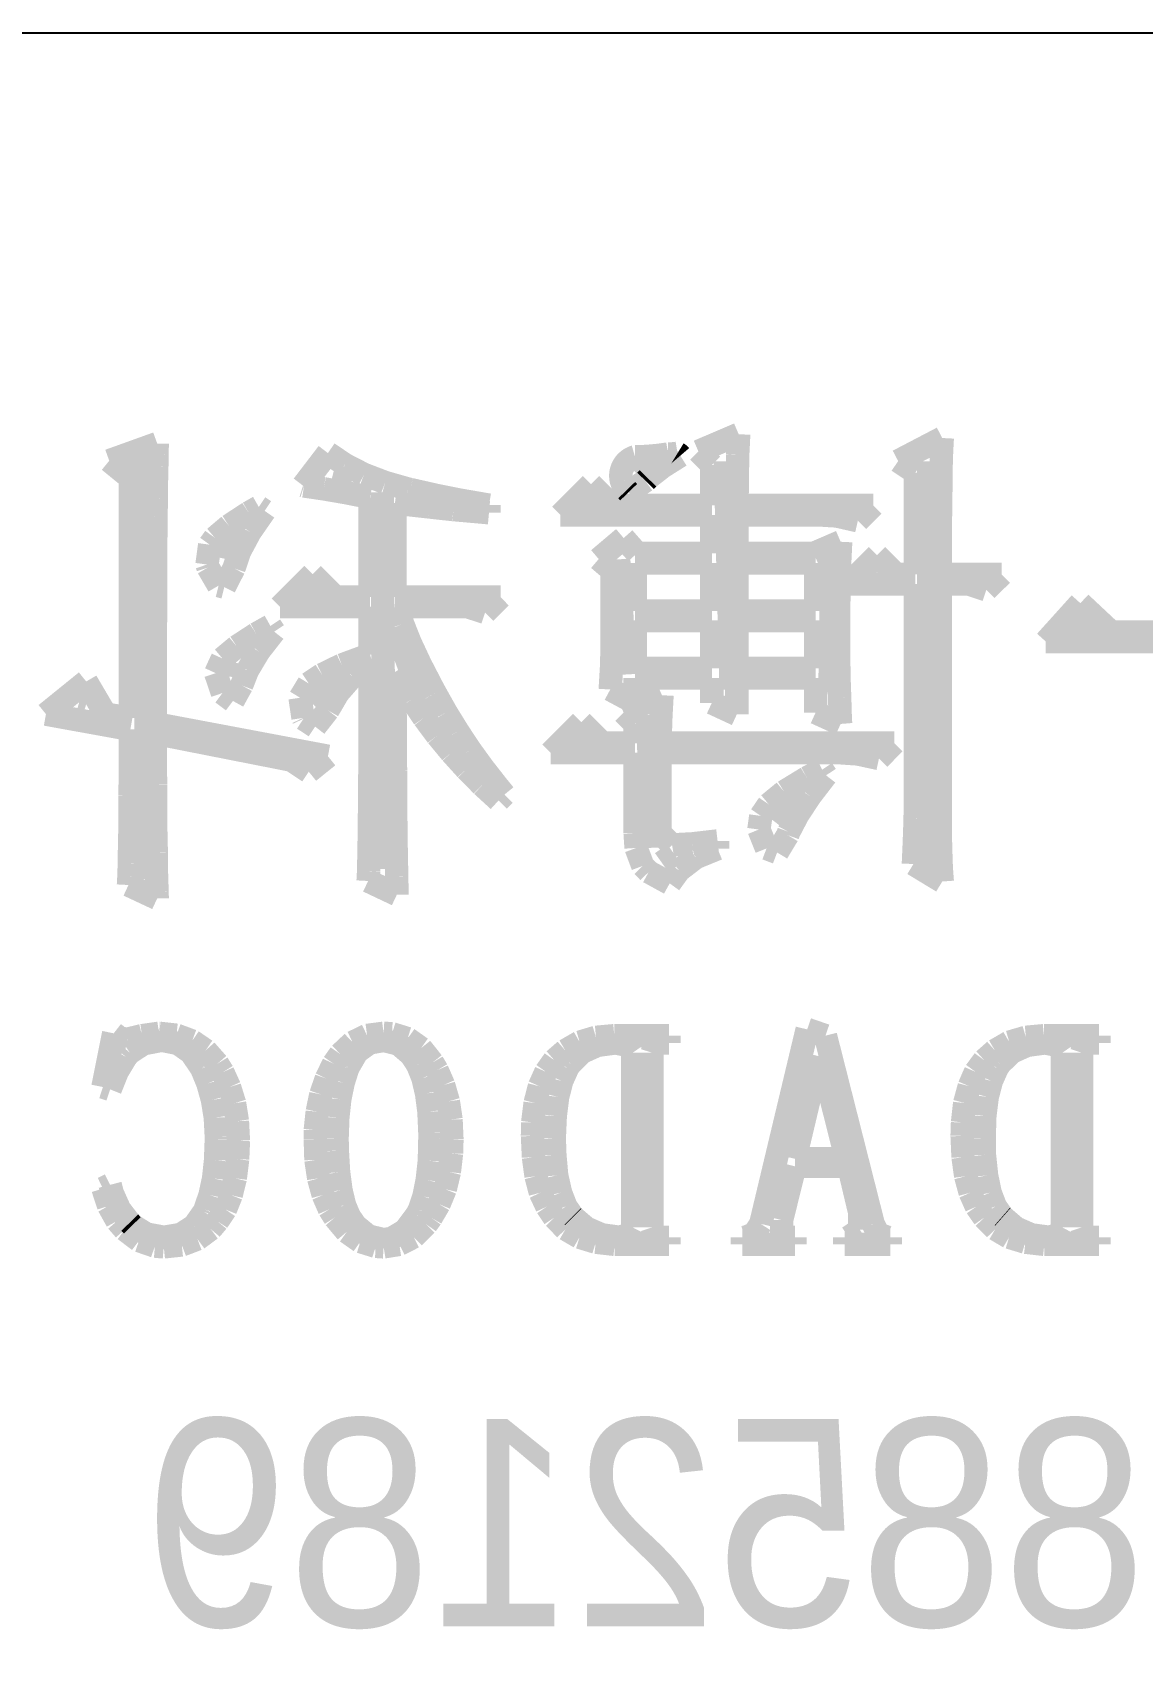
# Model space of a CAD drawing. Extents: x -169 to 241, y -96 to 191.
# Drawn here: x -147.13 to -142.32, y -87.12 to -80 of the extents above; entities that cross this region are included whole.
import ezdxf

# ---------------------------------------------------------------- set-up
doc = ezdxf.new("R2010")
doc.units = 0
doc.layers.add('BG_SILKSCREEN_BOTTOM', color=1, linetype='CONTINUOUS')

msp = doc.modelspace()

# ---------------------------------------------------------------- linework, layer by layer
at = {"layer": 'BG_SILKSCREEN_BOTTOM'}
msp.add_lwpolyline([(-163.78301, -80.00365), (-107.472988, -80.00365), (-107.472988, -90.503756)], dxfattribs=at)
at = {"layer": 'BG_SILKSCREEN_BOTTOM', "const_width": 0.1016}
for points in [[(-144.069562, -81.747106), (-144.244568, -81.822036)], [(-144.07388, -81.835752), (-144.069562, -81.747106)], [(-146.594576, -81.787492), (-146.802856, -81.862422)], [(-146.595338, -81.833212), (-146.594576, -81.787492)], [(-145.85315, -81.829148), (-145.961354, -81.970626)], [(-145.779236, -81.879186), (-145.85315, -81.829148)], [(-144.244568, -81.822036), (-144.186148, -81.880456)], [(-143.185642, -81.763616), (-143.377158, -81.863692)], [(-143.190976, -81.893918), (-143.18869, -81.82102)], [(-143.18869, -81.82102), (-143.185642, -81.763616)], [(-146.802856, -81.862422), (-146.711162, -81.937352)], [(-146.663664, -81.85023), (-146.630644, -83.678014)], [(-146.597878, -81.95183), (-146.596354, -81.88833)], [(-146.596354, -81.88833), (-146.595338, -81.833212)], [(-145.696178, -81.921858), (-145.779236, -81.879186)], [(-144.47266, -81.873852), (-144.51584, -81.914238)], [(-144.46377, -81.938622), (-144.399254, -81.88833)], [(-144.399254, -81.88833), (-144.323054, -81.840324)], [(-144.186148, -81.880456), (-144.186148, -82.056224)], [(-144.127474, -81.864454), (-144.102582, -82.855816)], [(-144.075658, -81.932526), (-144.07388, -81.835752)], [(-143.377158, -81.863692), (-143.302482, -81.91373)], [(-143.24457, -81.864454), (-143.24457, -83.601814)], [(-143.191738, -81.983326), (-143.190976, -81.893918)], [(-146.711162, -81.937352), (-146.711162, -82.979514)], [(-146.59864, -82.024728), (-146.597878, -81.95183)], [(-145.961354, -81.970626), (-145.95729, -81.971896)], [(-145.95729, -81.971896), (-145.871184, -81.984342)], [(-145.749772, -81.948528), (-145.833084, -81.9277)], [(-145.604484, -81.95691), (-145.696178, -81.921858)], [(-145.504662, -81.985358), (-145.604484, -81.95691)], [(-144.710658, -81.96453), (-144.843754, -82.097626)], [(-144.618964, -82.056224), (-144.710658, -81.96453)], [(-144.547336, -81.99882), (-144.474184, -81.94929)], [(-144.474184, -81.94929), (-144.46377, -81.938622)], [(-144.076674, -82.037428), (-144.075658, -81.932526)], [(-143.302482, -81.91373), (-143.302482, -82.356198)], [(-146.599656, -82.106008), (-146.59864, -82.024728)], [(-145.871184, -81.984342), (-145.775172, -82.000852)], [(-145.775172, -82.000852), (-145.67027, -82.021426)], [(-145.67027, -82.021426), (-145.67027, -82.45475)], [(-145.617438, -81.99882), (-145.609056, -83.635088)], [(-145.495264, -81.98739), (-145.504662, -81.985358)], [(-145.380964, -82.013298), (-145.495264, -81.98739)], [(-145.28165, -82.03311), (-145.380964, -82.013298)], [(-145.153888, -82.055208), (-145.28165, -82.03311)], [(-144.699482, -82.051144), (-144.727676, -82.032348)], [(-144.555972, -81.98993), (-144.547336, -81.99882)], [(-144.07769, -82.056224), (-144.076674, -82.037428)], [(-143.193262, -82.087212), (-143.191738, -81.983326)], [(-146.600672, -82.196686), (-146.599656, -82.106008)], [(-146.197066, -82.088228), (-146.283172, -82.144616)], [(-146.153378, -82.063336), (-146.197066, -82.088228)], [(-146.191478, -82.171794), (-146.127978, -82.0801)], [(-146.127978, -82.0801), (-146.153378, -82.063336)], [(-145.562066, -82.45475), (-145.562066, -82.046318)], [(-145.562066, -82.046318), (-145.532856, -82.04962)], [(-145.532856, -82.04962), (-145.410936, -82.063336)], [(-145.410936, -82.063336), (-145.308066, -82.074512)], [(-145.308066, -82.074512), (-145.221452, -82.082132)], [(-145.221452, -82.082132), (-145.153888, -82.088228)], [(-145.153888, -82.088228), (-145.153888, -82.055208)], [(-144.843754, -82.097626), (-144.186148, -82.097626)], [(-144.186148, -82.056224), (-144.618964, -82.056224)], [(-144.186148, -82.097626), (-144.186148, -82.264504)], [(-143.485362, -82.056224), (-144.07769, -82.056224)], [(-144.07769, -82.264504), (-144.07769, -82.097626)], [(-144.07769, -82.097626), (-143.718788, -82.097626)], [(-143.718788, -82.097626), (-143.643858, -82.102198)], [(-143.643858, -82.102198), (-143.552164, -82.123026)], [(-143.552164, -82.123026), (-143.485362, -82.056224)], [(-143.194278, -82.208116), (-143.193262, -82.087212)], [(-146.283172, -82.144616), (-146.34464, -82.196686)], [(-146.268186, -82.177128), (-146.292062, -82.289904)], [(-146.236436, -82.255614), (-146.191478, -82.171794)], [(-146.600672, -82.296508), (-146.600672, -82.196686)], [(-146.366484, -82.226912), (-146.378168, -82.313018)], [(-146.34464, -82.196686), (-146.366484, -82.226912)], [(-146.261582, -82.329528), (-146.236436, -82.255614)], [(-144.56918, -82.197956), (-144.677384, -82.289396)], [(-144.51076, -82.264504), (-144.56918, -82.197956)], [(-143.62684, -82.214212), (-143.74368, -82.264504)], [(-143.631158, -82.305144), (-143.62684, -82.214212)], [(-143.194278, -82.356198), (-143.194278, -82.208116)], [(-146.601688, -82.404712), (-146.600672, -82.296508)], [(-146.378168, -82.313018), (-146.37385, -82.325718)], [(-146.37385, -82.325718), (-146.327876, -82.404712)], [(-146.302984, -82.411062), (-146.261582, -82.329528)], [(-144.677384, -82.289396), (-144.618964, -82.339434)], [(-144.59077, -82.290412), (-144.562576, -82.790792)], [(-144.519142, -82.30616), (-144.186148, -82.30616)], [(-144.519142, -82.51444), (-144.519142, -82.30616)], [(-144.186148, -82.264504), (-144.51076, -82.264504)], [(-144.186148, -82.30616), (-144.186148, -82.51444)], [(-143.74368, -82.264504), (-144.07769, -82.264504)], [(-144.07769, -82.51444), (-144.07769, -82.30616)], [(-144.07769, -82.30616), (-143.735552, -82.30616)], [(-143.735552, -82.30616), (-143.735552, -82.51444)], [(-143.664178, -82.28711), (-143.673576, -82.868516)], [(-143.63319, -82.399886), (-143.631158, -82.305144)], [(-143.468852, -82.272886), (-143.593566, -82.397854)], [(-143.38554, -82.356198), (-143.468852, -82.272886)], [(-145.919952, -82.354928), (-146.061684, -82.496406)], [(-145.819876, -82.45475), (-145.919952, -82.354928)], [(-144.618964, -82.339434), (-144.618964, -82.65795)], [(-143.635476, -82.499708), (-143.63319, -82.399886)], [(-143.593566, -82.397854), (-143.302482, -82.397854)], [(-143.302482, -82.356198), (-143.38554, -82.356198)], [(-143.302482, -82.397854), (-143.302482, -83.32216)], [(-142.927578, -82.356198), (-143.194278, -82.356198)], [(-143.194278, -82.397854), (-143.069056, -82.397854)], [(-143.194278, -83.438746), (-143.194278, -82.397854)], [(-143.069056, -82.397854), (-142.99438, -82.422746)], [(-142.99438, -82.422746), (-142.927578, -82.356198)], [(-146.601688, -82.522314), (-146.601688, -82.404712)], [(-146.327876, -82.404712), (-146.302984, -82.411062)], [(-145.901664, -82.447638), (-145.940272, -82.424016)], [(-145.67027, -82.45475), (-145.819876, -82.45475)], [(-145.10385, -82.45475), (-145.562066, -82.45475)], [(-145.170652, -82.521298), (-145.10385, -82.45475)], [(-146.602958, -82.648298), (-146.601688, -82.522314)], [(-146.061684, -82.496406), (-145.67027, -82.496406)], [(-145.67027, -82.496406), (-145.67027, -82.704686)], [(-145.528538, -82.571336), (-145.553684, -82.496406)], [(-145.553684, -82.496406), (-145.245582, -82.496406)], [(-145.245582, -82.496406), (-145.170652, -82.521298)], [(-144.186148, -82.51444), (-144.519142, -82.51444)], [(-143.735552, -82.51444), (-144.07769, -82.51444)], [(-143.635476, -82.696558), (-143.635476, -82.499708)], [(-142.585948, -82.480912), (-142.736062, -82.647536)], [(-142.452852, -82.605626), (-142.585948, -82.480912)], [(-146.164554, -82.614008), (-146.248882, -82.669126)], [(-146.103086, -82.579718), (-146.164554, -82.614008)], [(-146.153378, -82.690208), (-146.086576, -82.60461)], [(-146.086576, -82.60461), (-146.103086, -82.579718)], [(-145.558256, -82.596228), (-145.473674, -82.82813), (-145.427446, -82.887312)], [(-145.495264, -82.654648), (-145.528538, -82.571336)], [(-144.519142, -82.556096), (-144.186148, -82.556096)], [(-144.519142, -82.764122), (-144.519142, -82.556096)], [(-144.186148, -82.556096), (-144.186148, -82.764122)], [(-144.07769, -82.764122), (-144.07769, -82.556096)], [(-144.07769, -82.556096), (-143.735552, -82.556096)], [(-143.735552, -82.556096), (-143.735552, -82.764122)], [(-142.526766, -82.578194), (-142.627858, -82.571336)], [(-140.812266, -82.605626), (-142.452852, -82.605626)], [(-146.602958, -83.004406), (-146.602958, -82.648298)], [(-146.248882, -82.669126), (-146.311366, -82.721196)], [(-145.452338, -82.746342), (-145.495264, -82.654648)], [(-144.618964, -82.65795), (-144.62125, -82.752692)], [(-142.736062, -82.647536), (-141.045438, -82.647536)], [(-146.311366, -82.721196), (-146.340576, -82.784696)], [(-146.259042, -82.738722), (-146.27098, -82.801206)], [(-146.202146, -82.77225), (-146.153378, -82.690208)], [(-145.792952, -82.74939), (-145.87855, -82.791046)], [(-145.677382, -82.706718), (-145.792952, -82.74939)], [(-145.746978, -82.799428), (-145.67027, -82.73796)], [(-145.67027, -82.704686), (-145.677382, -82.706718)], [(-145.67027, -82.73796), (-145.67027, -83.12531)], [(-145.400776, -82.84591), (-145.452338, -82.746342)], [(-144.62125, -82.752692), (-144.627346, -82.855816)], [(-143.63446, -82.794348), (-143.635476, -82.696558)], [(-146.902678, -82.821018), (-147.077684, -82.96275)], [(-146.819366, -82.96275), (-146.902678, -82.821018)], [(-146.340576, -82.784696), (-146.311366, -82.87131)], [(-146.228054, -82.837528), (-146.202146, -82.77225)], [(-145.87855, -82.791046), (-145.936462, -82.829654)], [(-145.809462, -82.87131), (-145.746978, -82.799428)], [(-145.562066, -82.89163), (-145.562066, -82.779616)], [(-145.562066, -82.779616), (-145.539968, -82.817208)], [(-145.539968, -82.817208), (-145.490184, -82.89925)], [(-144.186148, -82.764122), (-144.519142, -82.764122)], [(-144.519142, -82.805524), (-144.186148, -82.805524)], [(-144.519142, -82.913728), (-144.519142, -82.805524)], [(-144.186148, -82.805524), (-144.186148, -82.913728)], [(-143.735552, -82.764122), (-144.07769, -82.764122)], [(-144.07769, -82.96402), (-144.07769, -82.805524)], [(-144.07769, -82.805524), (-143.735552, -82.805524)], [(-143.735552, -82.805524), (-143.735552, -82.955892)], [(-143.631158, -82.891122), (-143.63446, -82.794348)], [(-146.311366, -82.87131), (-146.265646, -82.9056)], [(-146.265646, -82.9056), (-146.228054, -82.837528)], [(-145.936462, -82.829654), (-145.974054, -82.89163)], [(-145.974054, -82.89163), (-145.961354, -82.979514)], [(-145.83918, -82.830924), (-145.922746, -82.91449)], [(-145.85315, -82.945986), (-145.809462, -82.87131)], [(-145.56105, -83.001358), (-145.562066, -82.89163)], [(-145.38706, -82.87131), (-145.400776, -82.84591)], [(-145.34007, -82.95513), (-145.38706, -82.87131)], [(-144.627346, -82.855816), (-144.519142, -82.913728)], [(-144.402556, -82.880708), (-144.56918, -82.955892)], [(-144.407636, -82.97545), (-144.402556, -82.880708)], [(-143.628364, -82.986626), (-143.631158, -82.891122)], [(-147.077684, -82.96275), (-146.711162, -83.029298)], [(-146.903948, -82.923126), (-146.934174, -82.914236)], [(-146.711162, -82.979514), (-146.819366, -82.96275)], [(-145.908776, -83.016852), (-145.85315, -82.945986)], [(-145.490184, -82.89925), (-145.436082, -82.979514)], [(-145.28927, -83.037426), (-145.34007, -82.95513)], [(-144.56918, -82.955892), (-144.519142, -83.005422)], [(-144.466056, -82.965036), (-144.441672, -83.54314)], [(-144.186148, -82.913728), (-144.07769, -82.96402)], [(-143.735552, -82.955892), (-143.62684, -83.005422)], [(-146.711162, -83.029298), (-146.711162, -83.178396)], [(-145.85315, -83.14563), (-146.602958, -83.004406)], [(-145.961354, -82.979514), (-145.959576, -82.983324)], [(-145.959576, -82.983324), (-145.908776, -83.016852)], [(-145.56105, -83.106514), (-145.56105, -83.001358)], [(-145.436082, -82.979514), (-145.378678, -83.056222)], [(-145.236184, -83.117944), (-145.28927, -83.037426)], [(-144.752568, -82.997294), (-144.885664, -83.130644)], [(-144.660874, -83.088988), (-144.752568, -82.997294)], [(-144.519142, -83.005422), (-144.519142, -83.088988)], [(-144.410938, -83.07451), (-144.407636, -82.97545)], [(-143.62684, -83.005422), (-143.628364, -82.986626)], [(-146.602958, -83.160616), (-146.602958, -83.046062)], [(-146.602958, -83.046062), (-146.011646, -83.162648)], [(-145.55978, -83.208114), (-145.56105, -83.106514)], [(-145.378678, -83.056222), (-145.317464, -83.13039)], [(-144.731486, -83.084162), (-144.767046, -83.078828)], [(-144.519142, -83.088988), (-144.660874, -83.088988)], [(-144.410938, -83.088988), (-144.410938, -83.07451)], [(-143.394176, -83.088988), (-144.410938, -83.088988)], [(-143.46047, -83.155536), (-143.394176, -83.088988)], [(-146.711162, -83.178396), (-146.712178, -83.317842)], [(-146.601688, -83.269836), (-146.602958, -83.160616)], [(-146.011646, -83.162648), (-145.936462, -83.212686)], [(-145.936462, -83.212686), (-145.85315, -83.14563)], [(-145.67027, -83.12531), (-145.671286, -83.242912)], [(-145.317464, -83.13039), (-145.25244, -83.202018)], [(-145.17878, -83.196938), (-145.236184, -83.117944)], [(-144.885664, -83.130644), (-144.519142, -83.130644)], [(-144.519142, -83.130644), (-144.519142, -83.480402)], [(-144.410938, -83.480402), (-144.410938, -83.130644)], [(-144.410938, -83.130644), (-143.62684, -83.130644)], [(-143.62684, -83.130644), (-143.552164, -83.135724)], [(-143.552164, -83.135724), (-143.46047, -83.155536)], [(-145.671286, -83.242912), (-145.672048, -83.346798)], [(-145.55978, -83.307428), (-145.55978, -83.208114)], [(-145.25244, -83.202018), (-145.18386, -83.271614)], [(-145.118582, -83.2739), (-145.17878, -83.196938)], [(-143.773652, -83.239102), (-143.872458, -83.299554)], [(-143.70685, -83.203796), (-143.773652, -83.239102)], [(-143.759936, -83.319112), (-143.69034, -83.228688)], [(-143.69034, -83.228688), (-143.70685, -83.203796)], [(-146.712178, -83.317842), (-146.712178, -83.435444)], [(-146.601688, -83.373722), (-146.601688, -83.269836)], [(-145.558764, -83.403186), (-145.55978, -83.307428)], [(-145.18386, -83.271614), (-145.111978, -83.3374)], [(-145.087086, -83.312508), (-145.118582, -83.2739)], [(-145.111978, -83.3374), (-145.087086, -83.312508)], [(-143.872458, -83.299554), (-143.93926, -83.354418)], [(-143.814038, -83.401662), (-143.759936, -83.319112)], [(-143.302482, -83.32216), (-143.303244, -83.415886)], [(-146.600672, -83.472528), (-146.601688, -83.373722)], [(-145.672048, -83.346798), (-145.673064, -83.439508)], [(-143.93926, -83.354418), (-143.97355, -83.40471)], [(-143.819372, -83.338162), (-143.898366, -83.441286)], [(-146.712178, -83.435444), (-146.714464, -83.533234)], [(-145.673064, -83.439508), (-145.67408, -83.519518)], [(-145.557748, -83.494626), (-145.558764, -83.403186)], [(-143.97355, -83.40471), (-143.981678, -83.463892)], [(-143.981678, -83.463892), (-143.948658, -83.546188)], [(-143.851884, -83.474306), (-143.814038, -83.401662)], [(-143.303244, -83.415886), (-143.306546, -83.513422)], [(-143.193262, -83.532218), (-143.194278, -83.438746)], [(-146.714464, -83.533234), (-146.71548, -83.611212)], [(-146.59864, -83.565492), (-146.600672, -83.472528)], [(-145.67408, -83.519518), (-145.67535, -83.588352)], [(-145.556478, -83.584288), (-145.557748, -83.494626)], [(-144.519142, -83.480402), (-144.515078, -83.543902)], [(-144.358868, -83.531456), (-144.410938, -83.480402)], [(-144.352772, -83.53044), (-144.358868, -83.531456)], [(-144.270476, -83.526122), (-144.352772, -83.53044)], [(-144.161256, -83.513422), (-144.270476, -83.526122)], [(-144.161256, -83.54695), (-144.161256, -83.513422)], [(-143.902684, -83.563714), (-143.856964, -83.488022)], [(-143.856964, -83.488022), (-143.851884, -83.474306)], [(-143.306546, -83.513422), (-143.310864, -83.613752)], [(-143.18996, -83.630262), (-143.193262, -83.532218)], [(-146.597878, -83.652614), (-146.59864, -83.565492)], [(-145.67535, -83.588352), (-145.676366, -83.644486)], [(-145.554446, -83.669632), (-145.556478, -83.584288)], [(-144.515078, -83.543902), (-144.485868, -83.621626)], [(-144.349978, -83.56981), (-144.403572, -83.60791)], [(-144.328642, -83.641692), (-144.255744, -83.585558)], [(-144.255744, -83.585558), (-144.161256, -83.54695)], [(-143.948658, -83.546188), (-143.902684, -83.563714)], [(-146.717258, -83.6676), (-146.71929, -83.704938)], [(-146.71548, -83.611212), (-146.717258, -83.6676)], [(-146.595338, -83.734148), (-146.597878, -83.652614)], [(-145.676366, -83.644486), (-145.678652, -83.687412)], [(-145.553684, -83.746594), (-145.554446, -83.669632)], [(-144.485868, -83.621626), (-144.45996, -83.648042)], [(-144.45996, -83.648042), (-144.369282, -83.697826)], [(-144.369282, -83.697826), (-144.328642, -83.641692)], [(-143.310864, -83.613752), (-143.185642, -83.689698)], [(-143.185642, -83.689698), (-143.18996, -83.630262)], [(-146.71929, -83.704938), (-146.594576, -83.763358)], [(-146.594576, -83.763358), (-146.595338, -83.734148)], [(-145.678652, -83.687412), (-145.553684, -83.746594)], [(-146.783298, -84.348828), (-146.830288, -84.582254)], [(-146.756628, -84.369656), (-146.783298, -84.348828)], [(-146.725132, -84.374736), (-146.756628, -84.369656)], [(-146.660616, -84.359242), (-146.725132, -84.374736)], [(-146.586702, -84.348828), (-146.660616, -84.359242)], [(-146.65452, -84.394548), (-146.57832, -84.379816)], [(-146.585686, -84.348828), (-146.586702, -84.348828)], [(-146.51101, -84.35721), (-146.585686, -84.348828)], [(-146.57832, -84.379816), (-146.571208, -84.379816)], [(-146.571208, -84.379816), (-146.50339, -84.393532)], [(-146.442938, -84.382356), (-146.51101, -84.35721)], [(-146.38401, -84.422742), (-146.442938, -84.382356)], [(-145.745708, -84.388452), (-145.79981, -84.439252)], [(-145.683224, -84.358226), (-145.745708, -84.388452)], [(-145.726912, -84.429854), (-145.67281, -84.390738)], [(-145.611342, -84.348828), (-145.683224, -84.358226)], [(-145.67281, -84.390738), (-145.611342, -84.379816)], [(-145.57502, -84.35086), (-145.611342, -84.348828)], [(-145.611342, -84.379816), (-145.546826, -84.39531)], [(-145.507202, -84.371942), (-145.57502, -84.35086)], [(-145.448782, -84.413344), (-145.507202, -84.371942)], [(-144.75968, -84.387436), (-144.822418, -84.423758)], [(-144.689322, -84.366354), (-144.75968, -84.387436)], [(-144.60982, -84.359242), (-144.689322, -84.366354)], [(-144.682718, -84.401152), (-144.60474, -84.390738)], [(-144.371822, -84.359242), (-144.60982, -84.359242)], [(-144.60474, -84.390738), (-144.551908, -84.401152)], [(-144.435322, -84.401152), (-144.40281, -84.390738)], [(-144.40281, -84.390738), (-144.371822, -84.390738)], [(-144.371822, -84.390738), (-144.371822, -84.359242)], [(-143.772128, -84.33181), (-143.973804, -85.17636)], [(-143.69288, -84.359242), (-143.772128, -84.33181)], [(-143.485616, -85.17636), (-143.69288, -84.359242)], [(-142.894304, -84.387436), (-142.956788, -84.423758)], [(-142.822422, -84.366354), (-142.894304, -84.387436)], [(-142.744444, -84.359242), (-142.822422, -84.366354)], [(-142.817342, -84.401152), (-142.739618, -84.390738)], [(-142.504922, -84.359242), (-142.744444, -84.359242)], [(-142.739618, -84.390738), (-142.686278, -84.401152)], [(-142.569692, -84.401152), (-142.53718, -84.390738)], [(-142.53718, -84.390738), (-142.504922, -84.390738)], [(-142.504922, -84.390738), (-142.504922, -84.359242)], [(-146.767804, -84.514436), (-146.730212, -84.451952)], [(-146.730212, -84.451952), (-146.713702, -84.433156)], [(-146.713702, -84.433156), (-146.65452, -84.394548)], [(-146.50339, -84.393532), (-146.44751, -84.433156)], [(-146.44751, -84.433156), (-146.402298, -84.499958)], [(-146.332702, -84.480908), (-146.38401, -84.422742)], [(-145.79981, -84.439252), (-145.82902, -84.480908)], [(-145.76552, -84.496656), (-145.726912, -84.429854)], [(-145.546826, -84.39531), (-145.491708, -84.442554)], [(-145.491708, -84.442554), (-145.463514, -84.486242)], [(-145.398998, -84.475828), (-145.448782, -84.413344)], [(-144.822418, -84.423758), (-144.870424, -84.465414)], [(-144.80032, -84.480908), (-144.748504, -84.430616)], [(-144.748504, -84.430616), (-144.682718, -84.401152)], [(-144.551908, -84.401152), (-144.52981, -84.433156)], [(-144.52981, -84.433156), (-144.52981, -85.191854)], [(-144.445482, -84.433156), (-144.435322, -84.401152)], [(-144.445482, -85.191854), (-144.445482, -84.433156)], [(-143.825214, -84.893912), (-143.719804, -84.44865)], [(-143.719804, -84.44865), (-143.713708, -84.44865)], [(-143.713708, -84.44865), (-143.602202, -84.893912)], [(-142.956788, -84.423758), (-143.003778, -84.465414)], [(-142.934944, -84.480908), (-142.883128, -84.430616)], [(-142.883128, -84.430616), (-142.817342, -84.401152)], [(-142.686278, -84.401152), (-142.66418, -84.433156)], [(-142.66418, -84.433156), (-142.66418, -85.191854)], [(-142.580106, -84.433156), (-142.569692, -84.401152)], [(-142.580106, -85.191854), (-142.580106, -84.433156)], [(-146.799046, -84.592414), (-146.767804, -84.514436)], [(-146.402298, -84.499958), (-146.401282, -84.501736)], [(-146.401282, -84.501736), (-146.374612, -84.566252)], [(-146.309842, -84.517738), (-146.332702, -84.480908)], [(-146.280632, -84.582254), (-146.309842, -84.517738)], [(-145.82902, -84.480908), (-145.860008, -84.545424)], [(-145.78711, -84.563458), (-145.767298, -84.50072)], [(-145.767298, -84.50072), (-145.76552, -84.496656)], [(-145.463514, -84.486242), (-145.440908, -84.54263)], [(-145.379186, -84.509356), (-145.398998, -84.475828)], [(-145.350992, -84.573618), (-145.379186, -84.509356)], [(-144.906492, -84.516214), (-144.934686, -84.578952)], [(-144.870424, -84.465414), (-144.906492, -84.516214)], [(-144.837912, -84.555838), (-144.81302, -84.499958)], [(-144.81302, -84.499958), (-144.80032, -84.480908)], [(-143.041116, -84.516214), (-143.068294, -84.578952)], [(-143.003778, -84.465414), (-143.041116, -84.516214)], [(-142.972282, -84.555838), (-142.94739, -84.499958)], [(-142.94739, -84.499958), (-142.934944, -84.480908)], [(-146.830288, -84.582254), (-146.799046, -84.592414)], [(-146.374612, -84.566252), (-146.354546, -84.638134)], [(-146.258788, -84.652612), (-146.280632, -84.582254)], [(-145.860008, -84.545424), (-145.883884, -84.614258)], [(-145.801842, -84.63534), (-145.78711, -84.563458)], [(-145.440908, -84.54263), (-145.424906, -84.60994)], [(-145.330418, -84.644738), (-145.350992, -84.573618)], [(-144.934686, -84.578952), (-144.953482, -84.65185)], [(-144.855692, -84.624926), (-144.837912, -84.555838)], [(-143.068294, -84.578952), (-143.088106, -84.65185)], [(-142.990316, -84.624926), (-142.972282, -84.555838)], [(-146.354546, -84.638134), (-146.3421, -84.71535)], [(-146.246342, -84.730844), (-146.258788, -84.652612)], [(-145.883884, -84.614258), (-145.899632, -84.689442)], [(-145.810224, -84.71535), (-145.801842, -84.63534)], [(-145.424906, -84.60994), (-145.414492, -84.689442)], [(-145.318734, -84.723732), (-145.330418, -84.644738)], [(-144.953482, -84.65185), (-144.963896, -84.735924)], [(-144.866106, -84.708238), (-144.855692, -84.624926)], [(-143.088106, -84.65185), (-143.097504, -84.735924)], [(-143.00073, -84.708238), (-142.990316, -84.624926)], [(-146.3421, -84.71535), (-146.337782, -84.798408)], [(-146.242024, -84.815426), (-146.246342, -84.730844)], [(-145.899632, -84.689442), (-145.908014, -84.769452)], [(-145.813526, -84.804758), (-145.810224, -84.71535)], [(-145.414492, -84.689442), (-145.410428, -84.780628)], [(-145.314924, -84.809838), (-145.318734, -84.723732)], [(-144.963896, -84.735924), (-144.964912, -84.794344)], [(-144.870424, -84.804758), (-144.866106, -84.708238)], [(-143.097504, -84.735924), (-143.099282, -84.794344)], [(-143.003778, -84.804758), (-143.00073, -84.708238)], [(-146.337782, -84.809838), (-146.341084, -84.899754)], [(-146.337782, -84.798408), (-146.337782, -84.809838)], [(-146.245326, -84.895436), (-146.242024, -84.815426)], [(-145.908014, -84.769452), (-145.908014, -84.809838)], [(-145.908014, -84.809838), (-145.90522, -84.898738)], [(-145.81251, -84.85886), (-145.813526, -84.804758)], [(-145.410428, -84.804758), (-145.412714, -84.902548)], [(-145.410428, -84.780628), (-145.410428, -84.804758)], [(-145.316702, -84.870544), (-145.314924, -84.809838)], [(-144.964912, -84.794344), (-144.960594, -84.887054)], [(-144.867884, -84.87664), (-144.870424, -84.804758)], [(-143.099282, -84.794344), (-143.095218, -84.887054)], [(-143.002508, -84.87664), (-143.003778, -84.804758)], [(-145.806922, -84.95284), (-145.81251, -84.85886)], [(-145.3261, -84.951316), (-145.316702, -84.870544)], [(-144.960594, -84.887054), (-144.949418, -84.96935)], [(-144.86001, -84.966048), (-144.867884, -84.87664)], [(-143.095218, -84.887054), (-143.083788, -84.96935)], [(-142.99311, -84.966048), (-143.002508, -84.87664)], [(-146.341084, -84.899754), (-146.34972, -84.97951)], [(-146.25574, -84.978748), (-146.245326, -84.895436)], [(-145.90522, -84.898738), (-145.893282, -84.978748)], [(-145.796508, -85.03031), (-145.806922, -84.95284)], [(-145.412714, -84.902548), (-145.422112, -84.98713)], [(-145.34388, -85.025738), (-145.3261, -84.951316)], [(-143.88338, -85.15985), (-143.825214, -84.926424)], [(-143.602202, -84.893912), (-143.825214, -84.893912)], [(-143.825214, -84.926424), (-143.591788, -84.926424)], [(-143.591788, -84.926424), (-143.543782, -85.128354)], [(-146.799046, -85.006942), (-146.830288, -85.022436)], [(-146.830288, -85.022436), (-146.805396, -85.098128)], [(-146.789648, -85.04301), (-146.799046, -85.006942)], [(-146.34972, -84.97951), (-146.365214, -85.051646)], [(-146.27352, -85.051646), (-146.25574, -84.978748)], [(-145.893282, -84.978748), (-145.873724, -85.05063)], [(-145.781014, -85.095334), (-145.796508, -85.03031)], [(-145.422112, -84.98713), (-145.436336, -85.057742)], [(-145.370804, -85.091016), (-145.34388, -85.025738)], [(-144.949418, -84.96935), (-144.930622, -85.041232)], [(-144.842992, -85.041232), (-144.86001, -84.966048)], [(-143.083788, -84.96935), (-143.06423, -85.041232)], [(-142.977616, -85.041232), (-142.99311, -84.966048)], [(-146.805396, -85.098128), (-146.76882, -85.163914)], [(-146.758406, -85.11286), (-146.789648, -85.04301)], [(-146.365214, -85.051646), (-146.386804, -85.11413)], [(-146.298412, -85.11413), (-146.27352, -85.051646)], [(-145.873724, -85.05063), (-145.846546, -85.11286)], [(-145.760186, -85.144356), (-145.781014, -85.095334)], [(-145.436336, -85.057742), (-145.456148, -85.115908)], [(-145.405094, -85.149436), (-145.370804, -85.091016)], [(-144.930622, -85.041232), (-144.902428, -85.10143)], [(-144.902428, -85.10143), (-144.870424, -85.149436)], [(-144.820132, -85.100414), (-144.842992, -85.041232)], [(-144.789906, -85.144356), (-144.820132, -85.100414)], [(-143.06423, -85.041232), (-143.037306, -85.10143)], [(-143.037306, -85.10143), (-143.003778, -85.149436)], [(-142.95501, -85.100414), (-142.977616, -85.041232)], [(-142.92453, -85.144356), (-142.95501, -85.100414)], [(-146.76882, -85.163914), (-146.735546, -85.202014)], [(-146.713702, -85.171026), (-146.758406, -85.11286)], [(-146.702526, -85.182456), (-146.713702, -85.171026)], [(-146.391122, -85.123528), (-146.433794, -85.184742)], [(-146.386804, -85.11413), (-146.391122, -85.123528)], [(-146.361912, -85.19922), (-146.332702, -85.16493)], [(-146.332702, -85.16493), (-146.298412, -85.11413)], [(-145.846546, -85.11286), (-145.823686, -85.149436)], [(-145.823686, -85.149436), (-145.771616, -85.211412)], [(-145.733008, -85.183726), (-145.760186, -85.144356)], [(-145.468594, -85.138514), (-145.518632, -85.205316)], [(-145.456148, -85.115908), (-145.468594, -85.138514)], [(-145.425922, -85.178646), (-145.405094, -85.149436)], [(-144.870424, -85.149436), (-144.821148, -85.19922)], [(-144.788128, -85.146134), (-144.789906, -85.144356)], [(-144.730724, -85.195156), (-144.788128, -85.146134)], [(-143.88338, -85.218016), (-143.88338, -85.15985)], [(-143.543782, -85.128354), (-143.543782, -85.202014)], [(-143.003778, -85.149436), (-142.95501, -85.19922)], [(-142.922498, -85.146134), (-142.92453, -85.144356)], [(-142.865094, -85.195156), (-142.922498, -85.146134)], [(-146.735546, -85.202014), (-146.673316, -85.249258)], [(-146.640804, -85.22081), (-146.702526, -85.182456)], [(-146.566128, -85.234526), (-146.640804, -85.22081)], [(-146.565112, -85.234526), (-146.566128, -85.234526)], [(-146.492214, -85.222334), (-146.565112, -85.234526)], [(-146.433794, -85.184742), (-146.492214, -85.222334)], [(-146.487896, -85.268054), (-146.420078, -85.242146)], [(-146.420078, -85.242146), (-146.361912, -85.19922)], [(-145.771616, -85.211412), (-145.71218, -85.253322)], [(-145.677128, -85.229446), (-145.733008, -85.183726)], [(-145.611342, -85.24494), (-145.677128, -85.229446)], [(-145.576798, -85.23986), (-145.611342, -85.24494)], [(-145.518632, -85.205316), (-145.576798, -85.23986)], [(-145.543524, -85.265514), (-145.481294, -85.23351)], [(-145.481294, -85.23351), (-145.425922, -85.178646)], [(-144.821148, -85.19922), (-144.760696, -85.234526)], [(-144.760696, -85.234526), (-144.690084, -85.256116)], [(-144.663922, -85.224112), (-144.730724, -85.195156)], [(-144.58823, -85.234526), (-144.663922, -85.224112)], [(-144.54632, -85.22335), (-144.58823, -85.234526)], [(-144.52981, -85.191854), (-144.54632, -85.22335)], [(-144.435322, -85.22335), (-144.445482, -85.191854)], [(-144.40281, -85.234526), (-144.435322, -85.22335)], [(-144.371822, -85.234526), (-144.40281, -85.234526)], [(-144.371822, -85.265514), (-144.371822, -85.234526)], [(-144.053306, -85.234526), (-144.053306, -85.265514)], [(-144.037304, -85.234526), (-144.053306, -85.234526)], [(-144.000982, -85.218016), (-144.037304, -85.234526)], [(-143.973804, -85.17636), (-144.000982, -85.218016)], [(-143.846804, -85.234526), (-143.88338, -85.218016)], [(-143.825214, -85.234526), (-143.846804, -85.234526)], [(-143.825214, -85.265514), (-143.825214, -85.234526)], [(-143.608806, -85.234526), (-143.608806, -85.265514)], [(-143.591788, -85.234526), (-143.608806, -85.234526)], [(-143.543782, -85.202014), (-143.591788, -85.234526)], [(-143.464788, -85.218016), (-143.485616, -85.17636)], [(-143.427196, -85.234526), (-143.464788, -85.218016)], [(-143.411702, -85.234526), (-143.427196, -85.234526)], [(-143.411702, -85.265514), (-143.411702, -85.234526)], [(-142.95501, -85.19922), (-142.89532, -85.234526)], [(-142.89532, -85.234526), (-142.824708, -85.256116)], [(-142.798546, -85.224112), (-142.865094, -85.195156)], [(-142.7226, -85.234526), (-142.798546, -85.224112)], [(-142.680944, -85.22335), (-142.7226, -85.234526)], [(-142.66418, -85.191854), (-142.680944, -85.22335)], [(-142.569692, -85.22335), (-142.580106, -85.191854)], [(-142.53718, -85.234526), (-142.569692, -85.22335)], [(-142.504922, -85.234526), (-142.53718, -85.234526)], [(-142.504922, -85.265514), (-142.504922, -85.234526)], [(-146.673316, -85.249258), (-146.604482, -85.273134)], [(-146.604482, -85.273134), (-146.566128, -85.276436)], [(-146.566128, -85.276436), (-146.487896, -85.268054)], [(-145.71218, -85.253322), (-145.645632, -85.27415)], [(-145.645632, -85.27415), (-145.611342, -85.276436)], [(-145.611342, -85.276436), (-145.543524, -85.265514)], [(-144.690084, -85.256116), (-144.607788, -85.265514)], [(-144.607788, -85.265514), (-144.371822, -85.265514)], [(-144.053306, -85.265514), (-143.825214, -85.265514)], [(-143.608806, -85.265514), (-143.411702, -85.265514)], [(-142.824708, -85.256116), (-142.742412, -85.265514)], [(-142.742412, -85.265514), (-142.504922, -85.265514)]]:
    msp.add_lwpolyline(points, dxfattribs=at)
for points in [[(-144.335246, -81.82991, -0.039523), (-144.375886, -81.833212)], [(-144.335246, -81.82991, -0.078254), (-144.323054, -81.840324)], [(-144.57807, -81.952338, -0.416192), (-144.51965, -81.845404)], [(-144.375886, -81.833212, -0.03825), (-144.51965, -81.845404)], [(-144.555972, -81.98993, -0.122443), (-144.57807, -81.952338)]]:
    msp.add_lwpolyline(points, format="xyb", dxfattribs=at)

# ---------------------------------------------------------------- texts
at = {"layer": 'BG_SILKSCREEN_BOTTOM', "text_generation_flag": 2, "width": 0.927745}
msp.add_text('86-755-88852189', height=0.899922, dxfattribs=at).set_placement((-137.832338, -86.924134))

doc.saveas('drawing.dxf')
